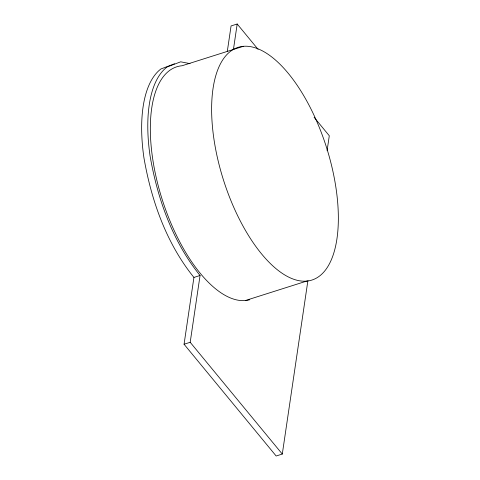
<?xml version="1.0" encoding="UTF-8"?>
<svg xmlns="http://www.w3.org/2000/svg" width="480" height="480" viewBox="0 0 480 480"><rect width="100%" height="100%" fill="white"/><g stroke="black" fill="none" stroke-linecap="round" stroke-linejoin="round"><path stroke-width="0.72" d="M307.932 280.44L282.294 454.056L276.162 456L184.062 344.238L193.926 277.428C166.356 243.312 151.326 200.556 143.916 157.692A124.23 54.996 72.4 0 1 160.902 68.976L174.534 63.762M227.268 51.642L231.066 25.944L237.192 24L258.084 49.35M282.294 454.056L190.194 342.294L200.058 275.484C172.488 241.368 157.458 198.612 150.048 155.748A124.23 54.996 72.4 0 1 167.028 67.032L180.666 61.818L190.05 63.624M233.4 49.698L237.192 24M327.102 150.6L329.292 135.762L314.1 117.324M243.348 46.314L182.058 65.754A122.064 54.036 72.4 0 0 160.14 192.738A122.064 54.036 72.4 0 0 249.738 299.754M193.926 277.428L200.058 275.484M245.328 300.546L306.618 281.106A122.064 54.036 72.4 0 0 306.714 100.89A122.064 54.036 72.4 0 0 211.62 109.128A122.064 54.036 72.4 0 0 306.618 281.106M184.062 344.238L190.194 342.294"/></g></svg>
